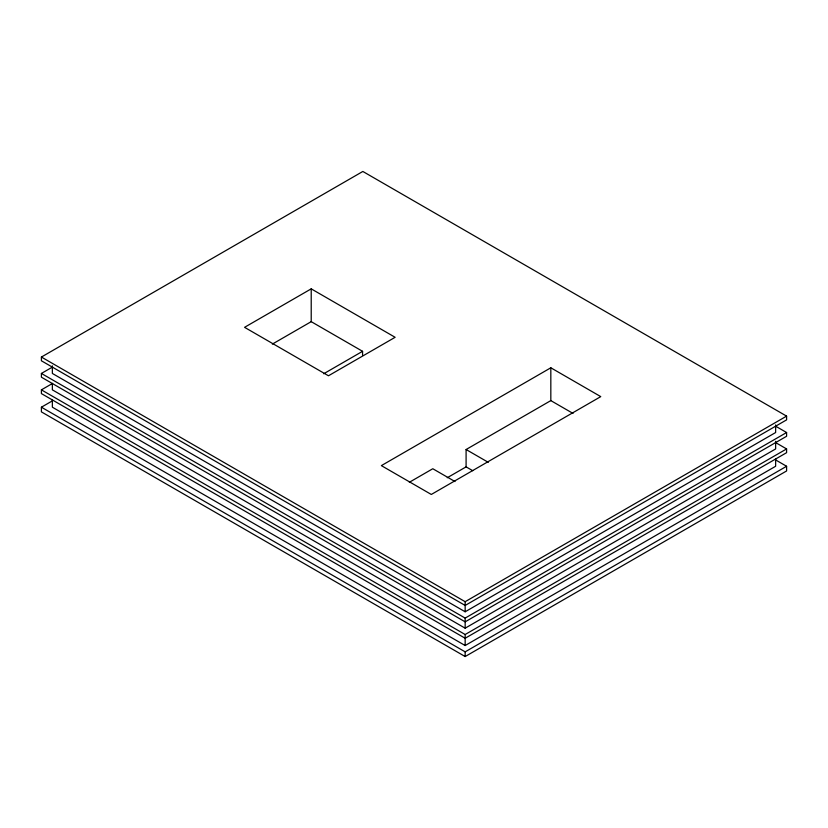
<?xml version="1.0" encoding="UTF-8"?>
<svg xmlns="http://www.w3.org/2000/svg" width="828" height="828" viewBox="0 0 828 828"><rect width="100%" height="100%" fill="white"/><g stroke="black" fill="none" stroke-linecap="round" stroke-linejoin="round"><path stroke-width="1.24" d="M41.4 357.044L362.84 171.458L786.6 416.122L786.6 419.868L465.16 605.444L41.4 360.791L41.4 357.044L465.16 601.697L786.6 416.122M775.422 426.068L786.6 432.526L786.6 436.273L465.16 621.849L41.4 377.195L41.4 373.449L52.599 366.98M775.422 442.473L786.6 448.931L786.6 452.678L465.16 638.264L41.4 393.6L41.4 389.853L52.599 383.385M775.422 459.819L786.6 466.267L786.6 470.956L465.16 656.542L41.4 411.878L41.4 407.2L52.599 400.731M311.214 288.848L244.56 327.329L328.468 375.777L395.122 337.296L311.214 288.848L311.214 321.657L362.571 351.31L362.571 355.057M272.329 344.106L311.214 321.657M323.696 373.759L362.571 351.31M550.827 367.787L381.366 465.626L431.305 494.461L600.766 396.622L550.827 367.787L550.827 400.607L466.092 449.521L466.092 466.868L447.224 477.756M409.322 482.3L432.796 468.741L454.996 481.554M52.361 365.852L52.361 373.449L465.16 611.778L775.639 432.526L775.639 424.93M41.4 373.449L465.16 618.102L786.6 432.526M52.361 383.519L52.361 389.853L465.16 628.183L775.639 448.931L775.639 441.334M41.4 389.853L465.16 634.507L786.6 448.931M52.361 399.779L52.361 407.2L465.16 645.529L775.639 466.267L775.639 458.857M41.4 407.2L465.16 651.853L786.6 466.267M550.827 400.607L573.017 413.42M466.092 449.521L488.292 462.334M466.092 466.868L472.747 470.708M465.16 601.697L465.16 611.778M465.16 618.102L465.16 628.183M465.16 634.507L465.16 645.529M465.16 651.853L465.16 656.542"/></g></svg>
